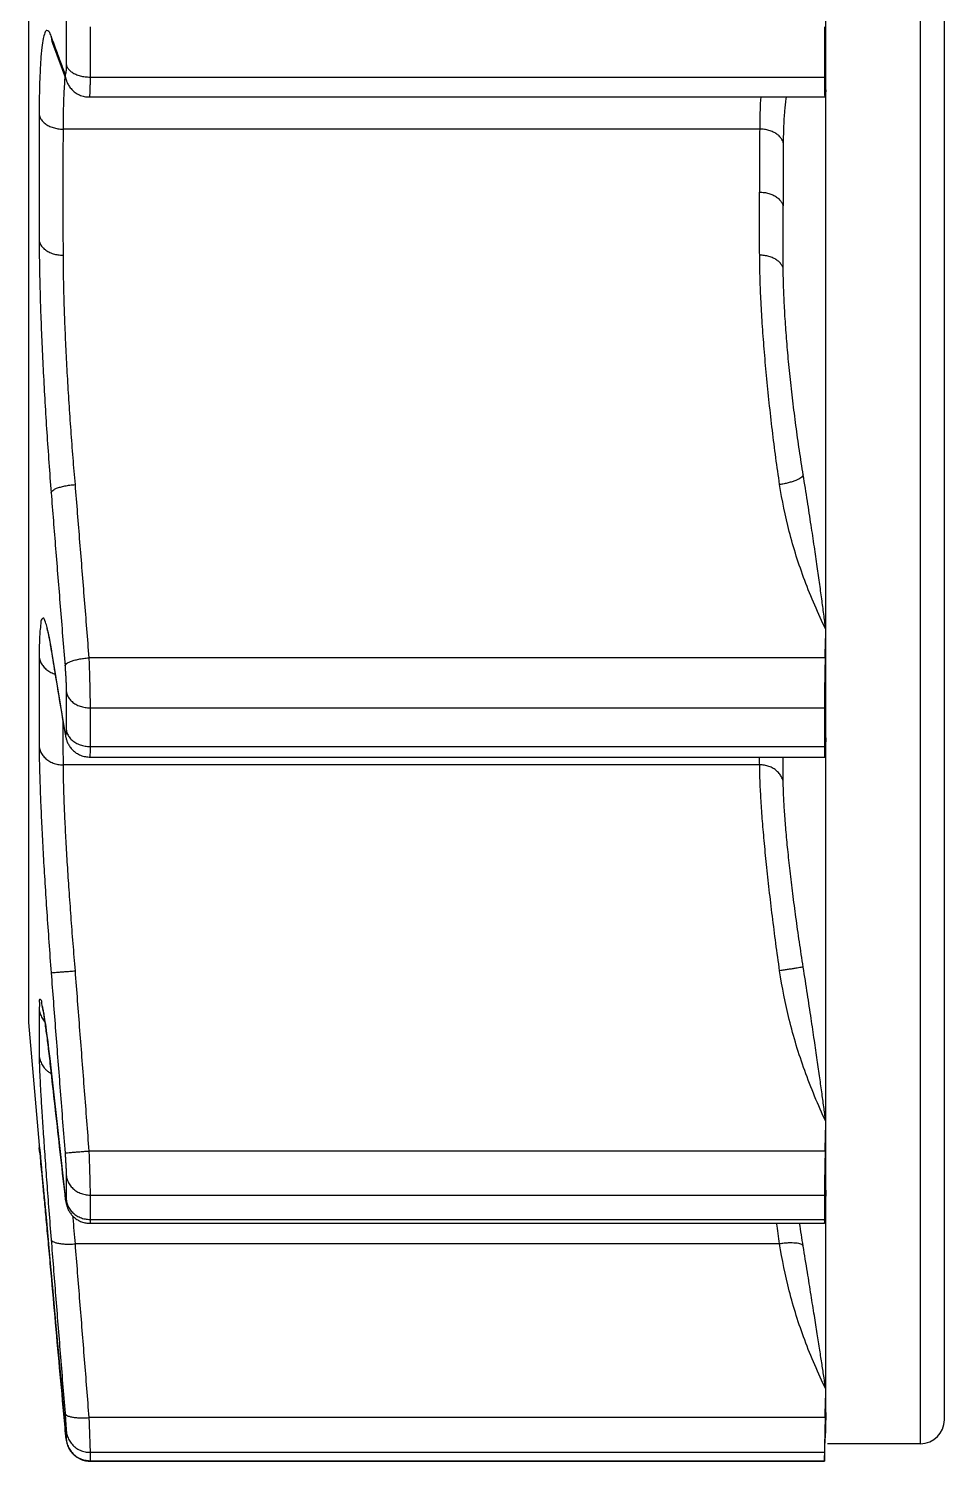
# Model space of a CAD drawing. Extents: x 33 to 391, y 88 to 313.
# Drawn here: x 351.64 to 370.72, y 171.91 to 201.76 of the extents above; entities that cross this region are included whole.
import ezdxf

# ---------------------------------------------------------------- set-up
doc = ezdxf.new("R2010")
doc.units = 0
doc.header["$MEASUREMENT"] = 0
doc.layers.get('0').update_dxf_attribs({"linetype": 'CONTINUOUS'})

msp = doc.modelspace()

# ---------------------------------------------------------------- linework, layer by layer
at = {"color": 7, "linetype": 'Continuous'}
for p, q in [((368.255, 172.496), (368.255, 311.57)), ((370.225, 172.276), (370.225, 311.576)), ((370.725, 172.776), (370.725, 311.076)), ((351.641, 303.034), (351.641, 181.055)), ((352.424, 202.058), (352.424, 201.022)), ((352.922, 201.798), (352.922, 200.755)), ((368.225, 201.798), (368.225, 200.755)), ((352.139, 201.462), (352.428, 200.677)), ((352.922, 200.755), (368.225, 200.755)), ((352.904, 200.34), (368.236, 200.34)), ((366.876, 199.67), (352.358, 199.67)), ((352.06, 189.106), (352.067, 189.072)), ((352.067, 189.072), (352.075, 189.034)), ((352.075, 189.034), (352.082, 188.993)), ((352.082, 188.993), (352.091, 188.948)), ((352.091, 188.948), (352.095, 188.925)), ((352.095, 188.925), (352.103, 188.876)), ((352.103, 188.876), (352.112, 188.823)), ((352.112, 188.823), (352.404, 187.058)), ((368.241, 188.652), (352.896, 188.652)), ((352.424, 187.961), (352.424, 187.161)), ((352.922, 187.609), (368.225, 187.609)), ((352.922, 187.609), (352.922, 186.803)), ((368.225, 187.609), (368.225, 186.803)), ((352.922, 186.803), (368.225, 186.803)), ((366.876, 186.422), (352.358, 186.422)), ((352.912, 186.585), (368.231, 186.585)), ((351.933, 181.354), (351.936, 181.34)), ((351.936, 181.34), (351.939, 181.323)), ((351.939, 181.323), (351.943, 181.305)), ((351.943, 181.305), (351.947, 181.284)), ((351.947, 181.284), (351.951, 181.262)), ((351.951, 181.262), (351.955, 181.237)), ((351.955, 181.237), (351.959, 181.211)), ((351.641, 181.055), (351.858, 178.495)), ((351.959, 181.211), (351.966, 181.167)), ((351.966, 181.167), (351.974, 181.119)), ((351.985, 181.048), (351.996, 180.968)), ((351.996, 180.968), (352.008, 180.88)), ((352.008, 180.88), (352.021, 180.782)), ((352.021, 180.782), (352.038, 180.648)), ((352.038, 180.648), (352.057, 180.5)), ((352.057, 180.5), (352.08, 180.303)), ((352.08, 180.303), (352.11, 180.043)), ((352.11, 180.043), (352.112, 180.027)), ((352.11, 180.043), (352.27, 178.613)), ((352.27, 178.613), (352.404, 177.421)), ((351.86, 178.495), (351.858, 178.495)), ((351.864, 178.462), (351.864, 178.462)), ((351.864, 178.462), (351.864, 178.462)), ((351.864, 178.461), (351.865, 178.458)), ((351.865, 178.458), (351.866, 178.452)), ((351.866, 178.452), (351.867, 178.437)), ((351.867, 178.437), (351.871, 178.406)), ((351.871, 178.406), (351.879, 178.322)), ((351.879, 178.322), (351.885, 178.261)), ((351.885, 178.261), (351.89, 178.212)), ((368.241, 178.375), (352.896, 178.375)), ((351.89, 178.212), (351.894, 178.176)), ((351.894, 178.176), (351.898, 178.137)), ((351.898, 178.137), (351.901, 178.105)), ((351.901, 178.105), (351.904, 178.071)), ((351.904, 178.071), (351.906, 178.047)), ((351.906, 178.047), (351.91, 178.009)), ((351.91, 178.009), (351.912, 177.982)), ((351.912, 177.982), (351.917, 177.94)), ((351.917, 177.94), (351.919, 177.91)), ((351.919, 177.91), (352.012, 176.918)), ((352.424, 177.875), (352.424, 177.37)), ((352.399, 177.466), (352.4, 177.449)), ((352.404, 177.421), (352.407, 177.394)), ((352.407, 177.394), (352.41, 177.37)), ((352.922, 177.457), (368.225, 177.457)), ((352.922, 177.457), (352.922, 176.949)), ((368.225, 177.457), (368.225, 176.949)), ((352.012, 176.918), (352.092, 176.036)), ((352.918, 176.87), (368.227, 176.87)), ((352.922, 176.949), (368.225, 176.949)), ((367.292, 176.44), (352.608, 176.44)), ((352.092, 176.036), (352.104, 175.899)), ((352.104, 175.899), (352.137, 175.533)), ((352.11, 175.832), (352.11, 175.829)), ((352.137, 175.533), (352.202, 174.805)), ((352.202, 174.805), (352.302, 173.688)), ((352.302, 173.688), (352.402, 172.579)), ((352.399, 172.613), (352.399, 172.61)), ((352.402, 172.579), (352.411, 172.487)), ((368.241, 172.819), (352.896, 172.819)), ((352.411, 172.487), (352.415, 172.438)), ((352.415, 172.438), (352.418, 172.411)), ((352.418, 172.411), (352.42, 172.393)), ((352.42, 172.393), (352.421, 172.382)), ((352.421, 172.382), (352.422, 172.373)), ((352.422, 172.373), (352.423, 172.364)), ((352.423, 172.368), (352.424, 172.359)), ((352.424, 172.548), (352.424, 172.375)), ((352.432, 172.312), (352.434, 172.301)), ((352.434, 172.303), (352.437, 172.292)), ((352.437, 172.292), (352.439, 172.283)), ((368.255, 172.496), (368.245, 172.555)), ((370.225, 172.276), (368.29, 172.276)), ((352.922, 172.096), (368.225, 172.096)), ((352.922, 172.096), (352.922, 171.922)), ((368.225, 172.096), (368.225, 171.922)), ((352.921, 171.914), (368.225, 171.914)), ((352.922, 171.922), (368.225, 171.922))]:
    msp.add_line(p, q, dxfattribs=at)
for points in [[(352.138, 201.467), (352.137, 201.468), (352.136, 201.471), (352.135, 201.473), (352.135, 201.473), (352.135, 201.472), (352.136, 201.469), (352.138, 201.465), (352.139, 201.462)], [(352.428, 200.676), (352.43, 200.671), (352.437, 200.655), (352.444, 200.638), (352.453, 200.62), (352.462, 200.602), (352.473, 200.584), (352.484, 200.566), (352.496, 200.548), (352.51, 200.531), (352.524, 200.513), (352.54, 200.496), (352.557, 200.479), (352.574, 200.463), (352.593, 200.448), (352.613, 200.433), (352.633, 200.419), (352.655, 200.406), (352.677, 200.394), (352.7, 200.383), (352.724, 200.373), (352.749, 200.364), (352.774, 200.357), (352.8, 200.35), (352.827, 200.346), (352.854, 200.342), (352.881, 200.34), (352.904, 200.34)], [(352.018, 189.27), (352.018, 189.27), (352.018, 189.27), (352.019, 189.268), (352.02, 189.266), (352.021, 189.262), (352.022, 189.258), (352.024, 189.253), (352.026, 189.246), (352.028, 189.239), (352.03, 189.231), (352.032, 189.222), (352.035, 189.213), (352.038, 189.202), (352.041, 189.191), (352.043, 189.179), (352.047, 189.166), (352.05, 189.152), (352.053, 189.138), (352.056, 189.122), (352.06, 189.106)], [(352.404, 187.058), (352.407, 187.043), (352.409, 187.029), (352.412, 187.016)], [(352.412, 187.016), (352.415, 187.002), (352.418, 186.989), (352.421, 186.975), (352.425, 186.961), (352.43, 186.946), (352.434, 186.931), (352.44, 186.916), (352.446, 186.9), (352.453, 186.883), (352.461, 186.867), (352.47, 186.85), (352.48, 186.833), (352.491, 186.815), (352.502, 186.798), (352.515, 186.781), (352.529, 186.763), (352.544, 186.747), (352.56, 186.73), (352.577, 186.714), (352.595, 186.698), (352.614, 186.683), (352.634, 186.669), (352.656, 186.656), (352.678, 186.644), (352.7, 186.632), (352.724, 186.622), (352.748, 186.613), (352.773, 186.605), (352.798, 186.598), (352.824, 186.593), (352.85, 186.589), (352.877, 186.586), (352.903, 186.585), (352.912, 186.585)], [(351.924, 181.394), (351.924, 181.394), (351.924, 181.393), (351.924, 181.392), (351.925, 181.39), (351.926, 181.388), (351.926, 181.385), (351.927, 181.381), (351.928, 181.377), (351.929, 181.372), (351.931, 181.366), (351.932, 181.361), (351.933, 181.354)], [(351.974, 181.119), (351.982, 181.066), (351.985, 181.048)], [(352.41, 177.37), (352.411, 177.359), (352.413, 177.348), (352.415, 177.337), (352.416, 177.327), (352.418, 177.317), (352.419, 177.307), (352.421, 177.297), (352.423, 177.287)], [(352.423, 177.287), (352.426, 177.276), (352.428, 177.265), (352.431, 177.253), (352.435, 177.24), (352.438, 177.227), (352.443, 177.213), (352.448, 177.198), (352.454, 177.184), (352.46, 177.169), (352.467, 177.153), (352.475, 177.138), (352.483, 177.123), (352.492, 177.107), (352.502, 177.092), (352.513, 177.077), (352.524, 177.061), (352.537, 177.046), (352.55, 177.032), (352.564, 177.017), (352.578, 177.003), (352.594, 176.989), (352.61, 176.976), (352.627, 176.963), (352.645, 176.951), (352.664, 176.939), (352.683, 176.928), (352.703, 176.918), (352.723, 176.909), (352.744, 176.901), (352.766, 176.893), (352.788, 176.887), (352.81, 176.881), (352.833, 176.877), (352.856, 176.873), (352.88, 176.871), (352.903, 176.87), (352.918, 176.87)], [(352.424, 172.359), (352.425, 172.354), (352.425, 172.349), (352.426, 172.344), (352.427, 172.339), (352.428, 172.332), (352.429, 172.325), (352.431, 172.318), (352.432, 172.31)], [(352.436, 172.294), (352.438, 172.285), (352.441, 172.275), (352.444, 172.265), (352.448, 172.255), (352.451, 172.244), (352.455, 172.233), (352.46, 172.222), (352.465, 172.211), (352.47, 172.199), (352.475, 172.188), (352.481, 172.177), (352.487, 172.166), (352.494, 172.155), (352.501, 172.144), (352.508, 172.133), (352.515, 172.122), (352.523, 172.111), (352.532, 172.101), (352.54, 172.09), (352.549, 172.08), (352.559, 172.07), (352.569, 172.06), (352.579, 172.05), (352.589, 172.04), (352.6, 172.031), (352.611, 172.022), (352.623, 172.013), (352.634, 172.004), (352.646, 171.996), (352.659, 171.988), (352.672, 171.981), (352.685, 171.973), (352.698, 171.966), (352.711, 171.96), (352.725, 171.954), (352.739, 171.948), (352.754, 171.943), (352.768, 171.938), (352.783, 171.933), (352.798, 171.929), (352.813, 171.926), (352.828, 171.922), (352.844, 171.92), (352.86, 171.918), (352.875, 171.916), (352.891, 171.915), (352.907, 171.914), (352.91, 171.914)], [(352.439, 172.283), (352.442, 172.273), (352.445, 172.263), (352.448, 172.252), (352.452, 172.241), (352.456, 172.23), (352.461, 172.219), (352.466, 172.208), (352.471, 172.197), (352.477, 172.185), (352.483, 172.174), (352.489, 172.163), (352.496, 172.152), (352.503, 172.141), (352.51, 172.13), (352.518, 172.119), (352.526, 172.108), (352.534, 172.097), (352.543, 172.087), (352.552, 172.077), (352.562, 172.067), (352.572, 172.057), (352.582, 172.047), (352.592, 172.037), (352.603, 172.028), (352.615, 172.019), (352.626, 172.01), (352.638, 172.002), (352.65, 171.994), (352.663, 171.986), (352.676, 171.978), (352.689, 171.971), (352.702, 171.964), (352.716, 171.958), (352.73, 171.952), (352.744, 171.946), (352.759, 171.941), (352.773, 171.936), (352.788, 171.932), (352.803, 171.928), (352.819, 171.924), (352.834, 171.921)], [(352.834, 171.921), (352.85, 171.919), (352.865, 171.917), (352.881, 171.915), (352.897, 171.914), (352.913, 171.914), (352.921, 171.914)]]:
    msp.add_lwpolyline(points, dxfattribs=at)
for centre, radius, start, end in [((352.355, 178.537), 0.499, 184.8361, 192.37), ((370.225, 172.776), 0.5, 270, 0)]:
    msp.add_arc(centre, radius, start, end, dxfattribs=at)
for points, knots in [([(352.11, 201.608), (352.098, 201.642), (352.088, 201.692), (352.011, 201.744), (351.966, 201.651), (351.941, 201.541), (351.912, 201.346), (351.891, 201.094), (351.874, 200.775), (351.863, 200.399), (351.861, 200.128), (351.86, 199.983)], [0, 0, 0, 0, 0.107773, 0.156698, 0.219871, 0.344557, 0.535054, 0.790878, 1.109925, 1.489309, 1.922907, 1.922907, 1.922907, 1.922907]), ([(352.11, 201.608), (352.112, 201.572), (352.119, 201.523), (352.134, 201.475), (352.139, 201.462)], [0, 0, 0, 0, 0.1066296, 0.1492095, 0.1492095, 0.1492095, 0.1492095]), ([(352.399, 200.825), (352.366, 200.915), (352.3, 201.091), (352.225, 201.296), (352.182, 201.412), (352.172, 201.44)], [0, 0, 0, 0, 0.2870161, 0.5647725, 0.6555315, 0.6555315, 0.6555315, 0.6555315]), ([(352.424, 201.022), (352.424, 200.998), (352.423, 200.954), (352.422, 200.897), (352.417, 200.852), (352.417, 200.829), (352.405, 200.809), (352.4, 200.821), (352.399, 200.825)], [0, 0, 0, 0, 0.0720412, 0.1310332, 0.1744217, 0.2008503, 0.210697, 0.2236775, 0.2236775, 0.2236775, 0.2236775]), ([(352.424, 201.022), (352.427, 201.001), (352.442, 200.958), (352.485, 200.9), (352.548, 200.85), (352.626, 200.809), (352.717, 200.778), (352.817, 200.759), (352.886, 200.755), (352.922, 200.755)], [0, 0, 0, 0, 0.0639064, 0.1342885, 0.2135165, 0.3019433, 0.3984122, 0.5007537, 0.606179, 0.606179, 0.606179, 0.606179]), ([(352.399, 200.825), (352.4, 200.79), (352.408, 200.739), (352.423, 200.691), (352.428, 200.677)], [0, 0, 0, 0, 0.1067505, 0.1518084, 0.1518084, 0.1518084, 0.1518084]), ([(352.922, 200.755), (352.922, 200.713), (352.921, 200.636), (352.919, 200.531), (352.918, 200.447), (352.912, 200.389), (352.913, 200.355), (352.905, 200.342), (352.903, 200.341)], [0, 0, 0, 0, 0.1254041, 0.2315169, 0.3154652, 0.3749987, 0.408621, 0.4162232, 0.4162232, 0.4162232, 0.4162232]), ([(368.225, 200.755), (368.225, 200.713), (368.225, 200.636), (368.227, 200.531), (368.227, 200.448), (368.231, 200.389), (368.23, 200.356), (368.235, 200.342), (368.237, 200.341)], [0, 0, 0, 0, 0.1254331, 0.2315507, 0.3154688, 0.3749136, 0.4083135, 0.4153246, 0.4153246, 0.4153246, 0.4153246]), ([(352.385, 200.607), (352.38, 200.541), (352.37, 200.36), (352.361, 200.047), (352.358, 199.801), (352.358, 199.67)], [0, 0, 0, 0, 0.1999943, 0.5442804, 0.9378945, 0.9378945, 0.9378945, 0.9378945]), ([(366.897, 200.34), (366.891, 200.247), (366.88, 200.024), (366.876, 199.801), (366.876, 199.67)], [0, 0, 0, 0, 0.2776571, 0.6700582, 0.6700582, 0.6700582, 0.6700582]), ([(367.428, 200.34), (367.426, 200.329), (367.412, 200.231), (367.39, 200.031), (367.373, 199.724), (367.368, 199.504), (367.367, 199.386)], [0, 0, 0, 0, 0.0335005, 0.294825, 0.6035831, 0.9564061, 0.9564061, 0.9564061, 0.9564061]), ([(368.237, 200.341), (368.237, 200.341), (368.243, 200.336), (368.24, 200.355), (368.241, 200.362)], [0, 0, 0, 0, 0.00008966, 0.02140086, 0.02140086, 0.02140086, 0.02140086]), ([(368.255, 200.489), (368.253, 200.468), (368.248, 200.426), (368.243, 200.383), (368.241, 200.362)], [0, 0, 0, 0, 0.06405, 0.128586, 0.128586, 0.128586, 0.128586]), ([(351.86, 199.983), (351.859, 199.691), (351.858, 199.107), (351.858, 198.23), (351.859, 197.646), (351.86, 197.354)], [0, 0, 0, 0, 0.876185, 1.752778, 2.628923, 2.628923, 2.628923, 2.628923]), ([(351.86, 199.983), (351.863, 199.959), (351.877, 199.909), (351.92, 199.842), (351.983, 199.783), (352.061, 199.734), (352.153, 199.698), (352.253, 199.675), (352.322, 199.67), (352.358, 199.67)], [0, 0, 0, 0, 0.0737314, 0.152127, 0.2371075, 0.3291543, 0.4275229, 0.5305721, 0.636087, 0.636087, 0.636087, 0.636087]), ([(352.358, 199.67), (352.357, 199.378), (352.355, 198.794), (352.355, 197.919), (352.357, 197.335), (352.358, 197.043)], [0, 0, 0, 0, 0.875748, 1.751449, 2.627182, 2.627182, 2.627182, 2.627182]), ([(366.876, 199.67), (366.875, 199.524), (366.873, 199.232), (366.871, 198.794), (366.871, 198.502), (366.871, 198.356)], [0, 0, 0, 0, 0.437957, 0.87582, 1.313598, 1.313598, 1.313598, 1.313598]), ([(367.367, 199.386), (367.362, 199.409), (367.343, 199.455), (367.296, 199.516), (367.233, 199.569), (367.157, 199.613), (367.069, 199.645), (366.974, 199.665), (366.909, 199.67), (366.876, 199.67)], [0, 0, 0, 0, 0.0708206, 0.1465476, 0.228373, 0.3163879, 0.4097829, 0.5070947, 0.6064419, 0.6064419, 0.6064419, 0.6064419]), ([(367.367, 199.386), (367.366, 199.24), (367.365, 198.949), (367.363, 198.511), (367.363, 198.22), (367.363, 198.074)], [0, 0, 0, 0, 0.437233, 0.874546, 1.311834, 1.311834, 1.311834, 1.311834]), ([(366.871, 198.356), (366.904, 198.356), (366.97, 198.352), (367.064, 198.332), (367.152, 198.3), (367.229, 198.257), (367.292, 198.203), (367.338, 198.142), (367.357, 198.097), (367.363, 198.074)], [0, 0, 0, 0, 0.0990224, 0.1959886, 0.2894475, 0.3780476, 0.4599041, 0.5351905, 0.6057269, 0.6057269, 0.6057269, 0.6057269]), ([(366.876, 197.043), (366.875, 197.189), (366.873, 197.481), (366.871, 197.919), (366.871, 198.211), (366.871, 198.356)], [0, 0, 0, 0, 0.437957, 0.87582, 1.313598, 1.313598, 1.313598, 1.313598]), ([(367.367, 196.762), (367.366, 196.908), (367.365, 197.199), (367.363, 197.637), (367.363, 197.928), (367.363, 198.074)], [0, 0, 0, 0, 0.437258, 0.874586, 1.311879, 1.311879, 1.311879, 1.311879]), ([(351.86, 197.354), (351.863, 197.33), (351.877, 197.28), (351.92, 197.213), (351.983, 197.154), (352.061, 197.106), (352.153, 197.07), (352.253, 197.048), (352.322, 197.043), (352.358, 197.043)], [0, 0, 0, 0, 0.073664, 0.1519366, 0.2367687, 0.3286707, 0.4269207, 0.5298929, 0.6353813, 0.6353813, 0.6353813, 0.6353813]), ([(351.86, 197.354), (351.861, 197.193), (351.864, 196.857), (351.876, 196.335), (351.893, 195.778), (351.917, 195.195), (351.946, 194.591), (351.98, 193.974), (352.019, 193.348), (352.062, 192.721), (352.094, 192.302), (352.11, 192.094)], [0, 0, 0, 0, 0.482476, 1.007996, 1.567322, 2.153662, 2.759955, 3.380186, 4.008507, 4.640218, 5.267412, 5.267412, 5.267412, 5.267412]), ([(352.358, 197.043), (352.358, 196.897), (352.362, 196.592), (352.373, 196.117), (352.391, 195.61), (352.414, 195.076), (352.444, 194.524), (352.478, 193.96), (352.517, 193.391), (352.56, 192.824), (352.592, 192.449), (352.608, 192.263)], [0, 0, 0, 0, 0.438051, 0.915009, 1.424809, 1.960902, 2.516438, 3.084273, 3.657175, 4.2276, 4.78807, 4.78807, 4.78807, 4.78807]), ([(367.367, 196.762), (367.362, 196.785), (367.343, 196.831), (367.296, 196.891), (367.233, 196.944), (367.157, 196.987), (367.069, 197.019), (366.974, 197.039), (366.909, 197.043), (366.876, 197.043)], [0, 0, 0, 0, 0.0706451, 0.1461153, 0.2276548, 0.3154009, 0.4085797, 0.5057525, 0.6050517, 0.6050517, 0.6050517, 0.6050517]), ([(367.292, 192.263), (367.265, 192.449), (367.212, 192.826), (367.14, 193.394), (367.075, 193.964), (367.018, 194.529), (366.969, 195.082), (366.93, 195.614), (366.901, 196.12), (366.882, 196.593), (366.876, 196.897), (366.876, 197.043)], [0, 0, 0, 0, 0.56584, 1.141196, 1.717792, 2.288088, 2.844773, 3.380858, 3.889741, 4.365263, 4.801746, 4.801746, 4.801746, 4.801746]), ([(367.784, 192.463), (367.756, 192.634), (367.703, 192.977), (367.631, 193.491), (367.566, 194.004), (367.509, 194.51), (367.461, 195.004), (367.422, 195.48), (367.393, 195.933), (367.374, 196.358), (367.368, 196.631), (367.367, 196.762)], [0, 0, 0, 0, 0.518843, 1.040575, 1.559193, 2.069735, 2.567335, 3.046897, 3.503038, 3.930176, 4.322737, 4.322737, 4.322737, 4.322737]), ([(367.784, 192.463), (367.781, 192.453), (367.767, 192.431), (367.734, 192.403), (367.686, 192.375), (367.624, 192.347), (367.552, 192.321), (367.471, 192.298), (367.383, 192.278), (367.323, 192.267), (367.292, 192.263)], [0, 0, 0, 0, 0.0316342, 0.0747681, 0.1305084, 0.1980953, 0.2758246, 0.3614117, 0.4521899, 0.5452605, 0.5452605, 0.5452605, 0.5452605]), ([(368.255, 189.241), (368.243, 189.335), (368.217, 189.534), (368.175, 189.846), (368.127, 190.19), (368.074, 190.567), (368.014, 190.981), (367.946, 191.435), (367.869, 191.934), (367.813, 192.281), (367.784, 192.463)], [0, 0, 0, 0, 0.28458, 0.60022, 0.946457, 1.32615, 1.742788, 2.200326, 2.70307, 3.256542, 3.256542, 3.256542, 3.256542]), ([(352.11, 192.094), (352.112, 192.105), (352.128, 192.131), (352.169, 192.16), (352.229, 192.188), (352.307, 192.214), (352.399, 192.236), (352.501, 192.253), (352.572, 192.26), (352.608, 192.263)], [0, 0, 0, 0, 0.0346924, 0.0843616, 0.1512751, 0.2340661, 0.329712, 0.4342338, 0.5430834, 0.5430834, 0.5430834, 0.5430834]), ([(352.11, 192.094), (352.141, 191.705), (352.204, 190.915), (352.3, 189.712), (352.366, 188.897), (352.399, 188.483)], [0, 0, 0, 0, 1.170457, 2.37647, 3.62219, 3.62219, 3.62219, 3.62219]), ([(352.608, 192.263), (352.64, 191.863), (352.703, 191.063), (352.8, 189.859), (352.864, 189.055), (352.896, 188.652)], [0, 0, 0, 0, 1.201862, 2.409059, 3.621561, 3.621561, 3.621561, 3.621561]), ([(368.255, 189.241), (368.092, 189.575), (367.802, 190.245), (367.481, 191.259), (367.345, 191.935), (367.292, 192.263)], [0, 0, 0, 0, 1.115805, 2.18614, 3.18211, 3.18211, 3.18211, 3.18211]), ([(352.048, 189.189), (352.039, 189.23), (352.019, 189.316), (351.993, 189.397), (351.956, 189.497), (351.895, 189.443), (351.896, 189.344), (351.869, 189.184), (351.864, 188.954), (351.861, 188.779), (351.86, 188.681)], [0, 0, 0, 0, 0.123711, 0.250626, 0.311016, 0.346824, 0.441349, 0.603747, 0.834094, 1.129158, 1.129158, 1.129158, 1.129158]), ([(352.11, 188.853), (352.096, 188.941), (352.076, 189.054), (352.053, 189.165), (352.048, 189.189)], [0, 0, 0, 0, 0.2683049, 0.3419353, 0.3419353, 0.3419353, 0.3419353]), ([(368.241, 188.652), (368.243, 188.751), (368.248, 188.947), (368.253, 189.143), (368.255, 189.241)], [0, 0, 0, 0, 0.2955522, 0.5888771, 0.5888771, 0.5888771, 0.5888771]), ([(352.399, 187.108), (352.366, 187.308), (352.3, 187.702), (352.207, 188.268), (352.146, 188.634), (352.118, 188.806)], [0, 0, 0, 0, 0.608196, 1.196971, 1.720683, 1.720683, 1.720683, 1.720683]), ([(351.86, 188.681), (351.859, 188.473), (351.858, 188.058), (351.858, 187.435), (351.859, 187.02), (351.86, 186.812)], [0, 0, 0, 0, 0.622927, 1.246137, 1.869022, 1.869022, 1.869022, 1.869022]), ([(351.86, 188.681), (351.863, 188.651), (351.877, 188.59), (351.919, 188.506), (351.981, 188.432), (352.06, 188.37), (352.134, 188.333), (352.181, 188.317), (352.196, 188.313)], [0, 0, 0, 0, 0.0910362, 0.184031, 0.2799108, 0.3790343, 0.4811776, 0.5279688, 0.5279688, 0.5279688, 0.5279688]), ([(352.399, 188.483), (352.4, 188.494), (352.416, 188.52), (352.457, 188.549), (352.518, 188.578), (352.596, 188.604), (352.687, 188.625), (352.789, 188.642), (352.86, 188.65), (352.896, 188.652)], [0, 0, 0, 0, 0.0346571, 0.0842925, 0.1512122, 0.2340542, 0.3297893, 0.434426, 0.5434008, 0.5434008, 0.5434008, 0.5434008]), ([(352.399, 188.483), (352.401, 188.452), (352.406, 188.388), (352.412, 188.293), (352.417, 188.2), (352.421, 188.112), (352.423, 188.033), (352.424, 187.984), (352.424, 187.961)], [0, 0, 0, 0, 0.0947055, 0.1913506, 0.2857913, 0.3746249, 0.4546627, 0.522575, 0.522575, 0.522575, 0.522575]), ([(352.896, 188.652), (352.899, 188.599), (352.903, 188.49), (352.908, 188.326), (352.913, 188.164), (352.917, 188.008), (352.919, 187.862), (352.921, 187.73), (352.922, 187.648), (352.922, 187.609)], [0, 0, 0, 0, 0.161941, 0.326907, 0.490396, 0.647956, 0.7953, 0.928428, 1.043726, 1.043726, 1.043726, 1.043726]), ([(368.241, 188.652), (368.239, 188.599), (368.237, 188.49), (368.233, 188.326), (368.231, 188.164), (368.228, 188.008), (368.227, 187.862), (368.226, 187.73), (368.225, 187.648), (368.225, 187.609)], [0, 0, 0, 0, 0.161818, 0.326697, 0.490134, 0.647676, 0.795029, 0.928179, 1.043503, 1.043503, 1.043503, 1.043503]), ([(352.424, 187.961), (352.427, 187.934), (352.441, 187.879), (352.484, 187.803), (352.546, 187.736), (352.624, 187.681), (352.716, 187.64), (352.816, 187.615), (352.886, 187.609), (352.922, 187.609)], [0, 0, 0, 0, 0.0824747, 0.1681449, 0.2584618, 0.3539085, 0.4540525, 0.5577359, 0.6633111, 0.6633111, 0.6633111, 0.6633111]), ([(352.424, 187.141), (352.424, 187.13), (352.424, 187.106), (352.419, 187.082), (352.423, 187.053), (352.406, 187.053), (352.407, 187.075), (352.404, 187.087), (352.402, 187.095)], [0, 0, 0, 0, 0.033114, 0.0694005, 0.0881974, 0.0932575, 0.1128354, 0.1355386, 0.1355386, 0.1355386, 0.1355386]), ([(352.424, 187.161), (352.427, 187.133), (352.441, 187.077), (352.484, 187), (352.546, 186.932), (352.624, 186.876), (352.716, 186.835), (352.816, 186.809), (352.886, 186.803), (352.922, 186.803)], [0, 0, 0, 0, 0.0836237, 0.1702662, 0.261311, 0.3572313, 0.4576284, 0.5614055, 0.6669913, 0.6669913, 0.6669913, 0.6669913]), ([(368.255, 186.984), (368.253, 186.937), (368.248, 186.842), (368.243, 186.747), (368.241, 186.699)], [0, 0, 0, 0, 0.1419369, 0.2849494, 0.2849494, 0.2849494, 0.2849494]), ([(351.86, 186.812), (351.863, 186.782), (351.877, 186.721), (351.919, 186.637), (351.981, 186.563), (352.06, 186.502), (352.151, 186.456), (352.252, 186.428), (352.322, 186.422), (352.358, 186.422)], [0, 0, 0, 0, 0.0909878, 0.1838904, 0.2796532, 0.3786572, 0.4806989, 0.5850743, 0.6907214, 0.6907214, 0.6907214, 0.6907214]), ([(351.86, 186.812), (351.861, 186.693), (351.864, 186.437), (351.876, 186.026), (351.894, 185.566), (351.917, 185.062), (351.946, 184.52), (351.98, 183.946), (352.019, 183.346), (352.063, 182.724), (352.094, 182.302), (352.11, 182.089)], [0, 0, 0, 0, 0.356249, 0.769464, 1.232284, 1.738895, 2.283071, 2.85941, 3.462652, 4.08871, 4.730378, 4.730378, 4.730378, 4.730378]), ([(352.922, 186.803), (352.922, 186.773), (352.92, 186.722), (352.922, 186.647), (352.915, 186.618), (352.918, 186.583), (352.913, 186.585), (352.912, 186.585)], [0, 0, 0, 0, 0.0918892, 0.1600348, 0.2026262, 0.2187871, 0.2190256, 0.2190256, 0.2190256, 0.2190256]), ([(368.225, 186.803), (368.225, 186.773), (368.226, 186.722), (368.224, 186.646), (368.231, 186.62), (368.226, 186.582), (368.231, 186.585), (368.231, 186.585)], [0, 0, 0, 0, 0.0919087, 0.1600456, 0.2025723, 0.2184391, 0.2185354, 0.2185354, 0.2185354, 0.2185354]), ([(368.231, 186.585), (368.234, 186.588), (368.233, 186.607), (368.239, 186.643), (368.24, 186.678), (368.241, 186.699)], [0, 0, 0, 0, 0.0118186, 0.0504225, 0.114866, 0.114866, 0.114866, 0.114866]), ([(352.358, 186.422), (352.358, 186.314), (352.362, 186.081), (352.373, 185.708), (352.391, 185.288), (352.415, 184.828), (352.444, 184.332), (352.479, 183.807), (352.518, 183.26), (352.561, 182.699), (352.592, 182.32), (352.608, 182.13)], [0, 0, 0, 0, 0.323454, 0.698495, 1.120387, 1.583729, 2.082624, 2.610673, 3.16118, 3.726924, 4.300514, 4.300514, 4.300514, 4.300514]), ([(367.367, 186.07), (367.362, 186.098), (367.343, 186.154), (367.297, 186.23), (367.235, 186.297), (367.158, 186.351), (367.07, 186.392), (366.975, 186.417), (366.909, 186.422), (366.876, 186.422)], [0, 0, 0, 0, 0.0861552, 0.1743389, 0.265204, 0.3589453, 0.4553067, 0.5536547, 0.6530875, 0.6530875, 0.6530875, 0.6530875]), ([(367.292, 182.13), (367.265, 182.321), (367.213, 182.7), (367.141, 183.264), (367.076, 183.811), (367.019, 184.337), (366.97, 184.832), (366.931, 185.292), (366.902, 185.711), (366.883, 186.083), (366.876, 186.315), (366.876, 186.422)], [0, 0, 0, 0, 0.578894, 1.149488, 1.703593, 2.234026, 2.734055, 3.197475, 3.618655, 3.992573, 4.314857, 4.314857, 4.314857, 4.314857]), ([(367.367, 186.07), (367.366, 186.173), (367.365, 186.345), (367.364, 186.517), (367.364, 186.585)], [0, 0, 0, 0, 0.310878, 0.5153667, 0.5153667, 0.5153667, 0.5153667]), ([(367.784, 182.209), (367.756, 182.384), (367.704, 182.729), (367.632, 183.239), (367.567, 183.732), (367.51, 184.202), (367.462, 184.644), (367.423, 185.056), (367.394, 185.431), (367.375, 185.765), (367.368, 185.973), (367.367, 186.07)], [0, 0, 0, 0, 0.530701, 1.047898, 1.546087, 2.020822, 2.467753, 2.882364, 3.25998, 3.595933, 3.885822, 3.885822, 3.885822, 3.885822]), ([(352.11, 182.089), (352.115, 182.09), (352.134, 182.091), (352.172, 182.095), (352.231, 182.1), (352.308, 182.106), (352.4, 182.113), (352.501, 182.121), (352.572, 182.127), (352.608, 182.13)], [0, 0, 0, 0, 0.0159212, 0.0549593, 0.1152504, 0.1939091, 0.2871705, 0.3905701, 0.4991581, 0.4991581, 0.4991581, 0.4991581]), ([(352.608, 182.13), (352.64, 181.714), (352.703, 180.882), (352.8, 179.63), (352.864, 178.794), (352.896, 178.375)], [0, 0, 0, 0, 1.249709, 2.504964, 3.765732, 3.765732, 3.765732, 3.765732]), ([(367.784, 182.209), (367.779, 182.208), (367.763, 182.205), (367.731, 182.2), (367.684, 182.192), (367.623, 182.182), (367.551, 182.17), (367.47, 182.158), (367.382, 182.144), (367.322, 182.134), (367.292, 182.13)], [0, 0, 0, 0, 0.01577, 0.0483217, 0.0965242, 0.1587002, 0.2326854, 0.3159046, 0.405461, 0.4982369, 0.4982369, 0.4982369, 0.4982369]), ([(368.255, 178.987), (368.092, 179.335), (367.801, 180.033), (367.481, 181.086), (367.345, 181.789), (367.292, 182.13)], [0, 0, 0, 0, 1.153622, 2.263051, 3.297319, 3.297319, 3.297319, 3.297319]), ([(368.255, 178.987), (368.243, 179.078), (368.217, 179.27), (368.174, 179.574), (368.127, 179.91), (368.074, 180.283), (368.014, 180.696), (367.946, 181.154), (367.869, 181.663), (367.813, 182.02), (367.784, 182.209)], [0, 0, 0, 0, 0.274514, 0.581105, 0.920029, 1.294916, 1.710248, 2.171273, 2.683972, 3.256027, 3.256027, 3.256027, 3.256027]), ([(352.11, 182.089), (352.141, 181.685), (352.204, 180.863), (352.3, 179.612), (352.366, 178.764), (352.399, 178.334)], [0, 0, 0, 0, 1.216972, 2.470914, 3.766141, 3.766141, 3.766141, 3.766141]), ([(351.946, 181.301), (351.935, 181.35), (351.912, 181.42), (351.918, 181.517), (351.858, 181.546), (351.872, 181.426), (351.861, 181.382), (351.86, 181.337)], [0, 0, 0, 0, 0.1506555, 0.232499, 0.2516357, 0.3164896, 0.4511721, 0.4511721, 0.4511721, 0.4511721]), ([(351.86, 181.337), (351.859, 181.229), (351.858, 181.013), (351.858, 180.69), (351.859, 180.474), (351.86, 180.366)], [0, 0, 0, 0, 0.3234711, 0.6470758, 0.9705079, 0.9705079, 0.9705079, 0.9705079]), ([(351.86, 181.337), (351.863, 181.303), (351.877, 181.235), (351.919, 181.141), (351.96, 181.085), (351.983, 181.06)], [0, 0, 0, 0, 0.1020515, 0.2045844, 0.3080442, 0.3080442, 0.3080442, 0.3080442]), ([(352.11, 180.043), (352.095, 180.181), (352.066, 180.434), (352.024, 180.782), (351.982, 181.063), (351.963, 181.23), (351.946, 181.301)], [0, 0, 0, 0, 0.414532, 0.765441, 1.05046, 1.268955, 1.268955, 1.268955, 1.268955]), ([(351.86, 180.366), (351.863, 180.332), (351.877, 180.265), (351.919, 180.17), (351.973, 180.096), (352.015, 180.056), (352.033, 180.042)], [0, 0, 0, 0, 0.1020263, 0.2045104, 0.3076979, 0.3770163, 0.3770163, 0.3770163, 0.3770163]), ([(351.86, 180.366), (351.861, 180.298), (351.865, 180.14), (351.877, 179.872), (351.894, 179.542), (351.918, 179.155), (351.947, 178.715), (351.981, 178.228), (352.02, 177.697), (352.063, 177.126), (352.094, 176.733), (352.11, 176.531)], [0, 0, 0, 0, 0.20362, 0.473943, 0.806031, 1.195469, 1.637327, 2.127212, 2.660842, 3.235051, 3.84387, 3.84387, 3.84387, 3.84387]), ([(352.033, 180.042), (352.042, 180.034), (352.07, 180.013), (352.1, 179.995), (352.12, 179.984)], [0, 0, 0, 0, 0.0348188, 0.1046749, 0.1046749, 0.1046749, 0.1046749]), ([(352.399, 177.466), (352.366, 177.762), (352.3, 178.343), (352.205, 179.197), (352.142, 179.755), (352.112, 180.027)], [0, 0, 0, 0, 0.891868, 1.755307, 2.577001, 2.577001, 2.577001, 2.577001]), ([(368.241, 178.375), (368.243, 178.477), (368.248, 178.681), (368.253, 178.886), (368.255, 178.987)], [0, 0, 0, 0, 0.3073845, 0.6124526, 0.6124526, 0.6124526, 0.6124526]), ([(351.866, 178.394), (351.862, 178.416), (351.859, 178.439), (351.872, 178.495), (351.86, 178.495)], [0, 0, 0, 0, 0.0648171, 0.1009487, 0.1009487, 0.1009487, 0.1009487]), ([(352.11, 175.832), (352.095, 176.008), (352.064, 176.344), (352.021, 176.82), (351.982, 177.243), (351.947, 177.607), (351.921, 177.913), (351.891, 178.153), (351.89, 178.309), (351.868, 178.38), (351.866, 178.394)], [0, 0, 0, 0, 0.531123, 1.011212, 1.435962, 1.803369, 2.11045, 2.354146, 2.531184, 2.574739, 2.574739, 2.574739, 2.574739]), ([(352.399, 178.334), (352.404, 178.335), (352.422, 178.336), (352.46, 178.34), (352.519, 178.345), (352.597, 178.351), (352.688, 178.359), (352.79, 178.367), (352.86, 178.372), (352.896, 178.375)], [0, 0, 0, 0, 0.0157631, 0.054705, 0.1149621, 0.1936442, 0.2869766, 0.3904811, 0.4991918, 0.4991918, 0.4991918, 0.4991918]), ([(352.399, 178.334), (352.401, 178.302), (352.406, 178.239), (352.412, 178.148), (352.417, 178.064), (352.421, 177.989), (352.423, 177.927), (352.424, 177.891), (352.424, 177.875)], [0, 0, 0, 0, 0.0958875, 0.1886749, 0.2743582, 0.3498631, 0.4124789, 0.4596469, 0.4596469, 0.4596469, 0.4596469]), ([(352.896, 178.375), (352.898, 178.32), (352.903, 178.212), (352.908, 178.053), (352.913, 177.903), (352.916, 177.766), (352.919, 177.645), (352.921, 177.544), (352.922, 177.484), (352.922, 177.457)], [0, 0, 0, 0, 0.1645977, 0.3248048, 0.4762521, 0.6148167, 0.7367328, 0.838692, 0.9179305, 0.9179305, 0.9179305, 0.9179305]), ([(368.241, 178.375), (368.239, 178.32), (368.237, 178.212), (368.234, 178.053), (368.231, 177.903), (368.228, 177.766), (368.227, 177.645), (368.226, 177.544), (368.225, 177.484), (368.225, 177.457)], [0, 0, 0, 0, 0.164476, 0.3245978, 0.475995, 0.6145411, 0.7364619, 0.8384374, 0.9176946, 0.9176946, 0.9176946, 0.9176946]), ([(352.424, 177.875), (352.427, 177.843), (352.441, 177.779), (352.483, 177.689), (352.544, 177.609), (352.623, 177.544), (352.715, 177.494), (352.816, 177.464), (352.886, 177.457), (352.922, 177.457)], [0, 0, 0, 0, 0.0970148, 0.1951481, 0.2949596, 0.3966918, 0.500242, 0.6051978, 0.7109168, 0.7109168, 0.7109168, 0.7109168]), ([(352.413, 177.353), (352.413, 177.357), (352.411, 177.375), (352.406, 177.407), (352.402, 177.435), (352.401, 177.449)], [0, 0, 0, 0, 0.01080092, 0.05465913, 0.09695805, 0.09695805, 0.09695805, 0.09695805]), ([(352.424, 177.358), (352.424, 177.352), (352.424, 177.346), (352.422, 177.325), (352.416, 177.342), (352.414, 177.348), (352.413, 177.353)], [0, 0, 0, 0, 0.01718658, 0.02822336, 0.03683455, 0.05259352, 0.05259352, 0.05259352, 0.05259352]), ([(352.424, 177.37), (352.427, 177.337), (352.441, 177.272), (352.483, 177.182), (352.544, 177.102), (352.623, 177.036), (352.715, 176.986), (352.816, 176.956), (352.886, 176.949), (352.922, 176.949)], [0, 0, 0, 0, 0.0977462, 0.1965146, 0.2968186, 0.3988827, 0.5026157, 0.6076406, 0.7133676, 0.7133676, 0.7133676, 0.7133676]), ([(368.255, 177.562), (368.253, 177.493), (368.248, 177.352), (368.243, 177.212), (368.241, 177.142)], [0, 0, 0, 0, 0.2094778, 0.4205429, 0.4205429, 0.4205429, 0.4205429]), ([(368.227, 176.872), (368.237, 176.874), (368.225, 176.918), (368.237, 176.964), (368.236, 177.048), (368.24, 177.108), (368.241, 177.142)], [0, 0, 0, 0, 0.0315453, 0.0871102, 0.1674786, 0.2704678, 0.2704678, 0.2704678, 0.2704678]), ([(352.558, 177.023), (352.559, 177.01), (352.575, 176.815), (352.592, 176.621), (352.608, 176.44)], [0, 0, 0, 0, 0.0407352, 0.5851921, 0.5851921, 0.5851921, 0.5851921]), ([(352.922, 176.949), (352.922, 176.932), (352.915, 176.918), (352.927, 176.868), (352.919, 176.872)], [0, 0, 0, 0, 0.05156039, 0.07675224, 0.07675224, 0.07675224, 0.07675224]), ([(368.225, 176.949), (368.225, 176.932), (368.232, 176.908), (368.22, 176.879), (368.227, 176.872), (368.227, 176.872)], [0, 0, 0, 0, 0.05156831, 0.07668244, 0.0768094, 0.0768094, 0.0768094, 0.0768094]), ([(352.11, 176.531), (352.112, 176.52), (352.128, 176.497), (352.17, 176.476), (352.23, 176.457), (352.308, 176.444), (352.4, 176.436), (352.501, 176.434), (352.572, 176.438), (352.608, 176.44)], [0, 0, 0, 0, 0.0316745, 0.0774401, 0.1406612, 0.2203518, 0.3136805, 0.4167796, 0.5251541, 0.5251541, 0.5251541, 0.5251541]), ([(352.11, 176.531), (352.141, 176.141), (352.204, 175.349), (352.3, 174.142), (352.366, 173.325), (352.399, 172.91)], [0, 0, 0, 0, 1.173766, 2.383194, 3.632446, 3.632446, 3.632446, 3.632446]), ([(367.784, 176.392), (367.781, 176.401), (367.767, 176.418), (367.733, 176.435), (367.685, 176.448), (367.624, 176.457), (367.551, 176.46), (367.47, 176.459), (367.382, 176.452), (367.322, 176.445), (367.292, 176.44)], [0, 0, 0, 0, 0.0268897, 0.0638204, 0.113384, 0.1754346, 0.2485969, 0.3307949, 0.4194961, 0.5118726, 0.5118726, 0.5118726, 0.5118726]), ([(352.608, 176.44), (352.64, 176.04), (352.703, 175.237), (352.8, 174.03), (352.864, 173.224), (352.896, 172.819)], [0, 0, 0, 0, 1.205422, 2.416195, 3.632288, 3.632288, 3.632288, 3.632288]), ([(368.255, 173.41), (368.092, 173.745), (367.802, 174.417), (367.481, 175.433), (367.345, 176.112), (367.292, 176.44)], [0, 0, 0, 0, 1.118612, 2.191851, 3.190669, 3.190669, 3.190669, 3.190669]), ([(368.255, 173.41), (368.243, 173.49), (368.216, 173.662), (368.174, 173.934), (368.127, 174.239), (368.073, 174.579), (368.013, 174.96), (367.945, 175.388), (367.868, 175.871), (367.813, 176.211), (367.784, 176.392)], [0, 0, 0, 0, 0.244503, 0.519775, 0.826774, 1.16964, 1.553528, 1.984606, 2.470107, 3.01933, 3.01933, 3.01933, 3.01933]), ([(352.399, 172.613), (352.366, 172.982), (352.3, 173.709), (352.204, 174.781), (352.141, 175.485), (352.11, 175.832)], [0, 0, 0, 0, 1.111333, 2.187262, 3.231222, 3.231222, 3.231222, 3.231222]), ([(368.241, 172.819), (368.243, 172.918), (368.248, 173.115), (368.253, 173.312), (368.255, 173.41)], [0, 0, 0, 0, 0.2964327, 0.5906316, 0.5906316, 0.5906316, 0.5906316]), ([(352.399, 172.91), (352.4, 172.9), (352.416, 172.876), (352.458, 172.855), (352.518, 172.836), (352.596, 172.823), (352.688, 172.815), (352.79, 172.814), (352.86, 172.817), (352.896, 172.819)], [0, 0, 0, 0, 0.031629, 0.0773222, 0.1405074, 0.2202119, 0.313601, 0.4167971, 0.5252908, 0.5252908, 0.5252908, 0.5252908]), ([(352.399, 172.91), (352.401, 172.88), (352.406, 172.823), (352.412, 172.742), (352.417, 172.673), (352.421, 172.617), (352.423, 172.577), (352.424, 172.556), (352.424, 172.548)], [0, 0, 0, 0, 0.0899978, 0.1720798, 0.2426802, 0.2992807, 0.3398476, 0.3627782, 0.3627782, 0.3627782, 0.3627782]), ([(368.255, 172.923), (368.253, 172.836), (368.25, 172.719), (368.246, 172.603), (368.246, 172.574)], [0, 0, 0, 0, 0.261527, 0.349143, 0.349143, 0.349143, 0.349143]), ([(352.424, 172.375), (352.424, 172.374), (352.422, 172.367), (352.421, 172.403), (352.416, 172.422), (352.412, 172.478), (352.405, 172.54), (352.401, 172.588), (352.399, 172.613)], [0, 0, 0, 0, 0.0031228, 0.0187195, 0.0522804, 0.1026158, 0.1679552, 0.2454389, 0.2454389, 0.2454389, 0.2454389]), ([(352.896, 172.819), (352.898, 172.768), (352.902, 172.668), (352.908, 172.526), (352.912, 172.399), (352.916, 172.291), (352.919, 172.204), (352.921, 172.142), (352.922, 172.108), (352.922, 172.096)], [0, 0, 0, 0, 0.1550639, 0.2986455, 0.426832, 0.5361367, 0.6235919, 0.6868272, 0.7241313, 0.7241313, 0.7241313, 0.7241313]), ([(368.241, 172.819), (368.239, 172.768), (368.237, 172.668), (368.234, 172.526), (368.231, 172.399), (368.228, 172.291), (368.227, 172.204), (368.226, 172.142), (368.225, 172.108), (368.225, 172.096)], [0, 0, 0, 0, 0.154942, 0.2984375, 0.4265707, 0.5358502, 0.6233001, 0.6865404, 0.7238529, 0.7238529, 0.7238529, 0.7238529]), ([(352.424, 172.548), (352.427, 172.513), (352.44, 172.444), (352.482, 172.347), (352.544, 172.261), (352.622, 172.19), (352.714, 172.136), (352.816, 172.103), (352.886, 172.096), (352.922, 172.096)], [0, 0, 0, 0, 0.104737, 0.2096068, 0.3146782, 0.4199841, 0.5255155, 0.6312237, 0.7370287, 0.7370287, 0.7370287, 0.7370287]), ([(352.424, 172.375), (352.427, 172.341), (352.44, 172.271), (352.482, 172.174), (352.544, 172.088), (352.622, 172.016), (352.714, 171.962), (352.793, 171.937), (352.839, 171.929), (352.851, 171.927)], [0, 0, 0, 0, 0.1049879, 0.2100776, 0.3153221, 0.4207465, 0.526344, 0.6320774, 0.6673998, 0.6673998, 0.6673998, 0.6673998]), ([(368.226, 171.914), (368.229, 171.908), (368.224, 171.957), (368.231, 171.982), (368.23, 172.064), (368.234, 172.154), (368.237, 172.271), (368.239, 172.353), (368.241, 172.398)], [0, 0, 0, 0, 0.0203868, 0.0668923, 0.1388094, 0.2341816, 0.3504144, 0.4843415, 0.4843415, 0.4843415, 0.4843415]), ([(352.922, 171.922), (352.922, 171.919), (352.921, 171.917), (352.921, 171.914), (352.921, 171.914)], [0, 0, 0, 0, 0.007425291, 0.007950582, 0.007950582, 0.007950582, 0.007950582]), ([(368.225, 171.922), (368.225, 171.919), (368.225, 171.917), (368.226, 171.914), (368.226, 171.914)], [0, 0, 0, 0, 0.007410004, 0.007982452, 0.007982452, 0.007982452, 0.007982452])]:
    msp.add_open_spline(points, degree=3, knots=knots, dxfattribs=at)
for points in [[(352.172, 201.44), (352.151, 201.496), (352.131, 201.552), (352.11, 201.608)], [(352.391, 200.698), (352.389, 200.668), (352.387, 200.638), (352.385, 200.607)], [(352.396, 200.762), (352.395, 200.74), (352.393, 200.719), (352.391, 200.698)], [(352.11, 188.853), (352.111, 188.837), (352.113, 188.821), (352.115, 188.806)], [(352.118, 188.806), (352.115, 188.822), (352.113, 188.837), (352.11, 188.853)], [(352.355, 187.351), (352.355, 187.254), (352.356, 187.157), (352.356, 187.06)], [(352.356, 187.06), (352.356, 187.055), (352.356, 187.05), (352.356, 187.045)], [(352.356, 187.045), (352.356, 186.837), (352.357, 186.63), (352.358, 186.422)], [(352.399, 187.108), (352.4, 187.092), (352.401, 187.076), (352.404, 187.06)], [(352.402, 187.095), (352.401, 187.099), (352.4, 187.104), (352.399, 187.108)], [(352.424, 187.161), (352.424, 187.154), (352.424, 187.148), (352.424, 187.141)], [(366.876, 186.422), (366.875, 186.476), (366.875, 186.531), (366.874, 186.585)], [(352.112, 180.027), (352.111, 180.033), (352.111, 180.038), (352.11, 180.043)], [(351.86, 178.495), (351.861, 178.482), (351.863, 178.469), (351.865, 178.457)], [(352.401, 177.449), (352.4, 177.455), (352.4, 177.461), (352.399, 177.466)], [(352.424, 177.37), (352.424, 177.366), (352.424, 177.362), (352.424, 177.358)], [(367.292, 176.44), (367.271, 176.583), (367.25, 176.726), (367.23, 176.87)], [(367.784, 176.392), (367.758, 176.551), (367.733, 176.71), (367.707, 176.87)], [(368.246, 172.574), (368.244, 172.515), (368.242, 172.457), (368.241, 172.398)], [(352.851, 171.927), (352.874, 171.924), (352.898, 171.922), (352.922, 171.922)]]:
    msp.add_open_spline(points, degree=3, dxfattribs=at)

doc.saveas('drawing.dxf')
